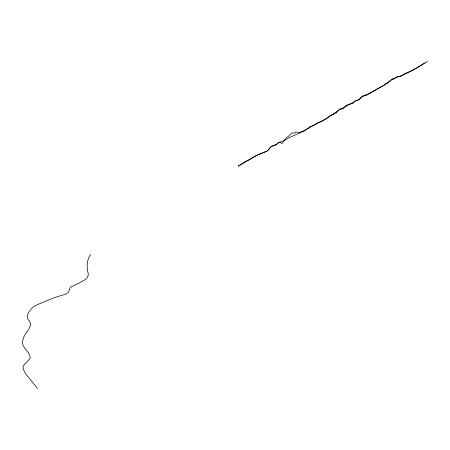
<?xml version="1.0" encoding="UTF-8"?>
<svg xmlns="http://www.w3.org/2000/svg" width="450" height="450" viewBox="0 0 450 450"><rect width="100%" height="100%" fill="white"/><g stroke="black" fill="none" stroke-linecap="round" stroke-linejoin="round"><path stroke-width="0.67" d="M90.608 254.458C86.484 260.252 86.552 267.311 88.296 273.842C88.672 278.083 84.358 280.249 81.208 281.919A88.161 50.901 0 0 1 77.625 283.764L70.791 287.032L70.031 287.955L68.513 292.084L66.189 294.002L54.186 297.714L38.273 304.279L34.161 306.377A19.046 10.997 0 0 0 32.282 307.766C29.543 310.736 25.02 316.063 28.429 319.984C35.151 325.974 23.271 333.517 22.916 340.048C20.194 347.484 30.713 351.495 30.071 358.262C27.467 362.728 19.828 365.344 24.48 371.548A61.824 35.696 0 0 0 26.032 374.327L37.468 388.423M424.575 63.011C416.756 68.153 408.246 72.832 399.701 76.455L397.507 76.348L393.857 79.11L393.131 79.307L392.4 78.84L387.293 83.374L385.099 83.767L384.373 85.033C379.603 87.126 375.958 90.484 371.205 92.261C368.961 94.652 365.49 95.304 362.452 96.126L358.796 99.765L357.334 100.457L356.603 100.17L351.489 103.348L345.634 105.716L343.446 108.427L341.983 109.17L341.257 108.624L339.795 109.181L333.236 114.508L329.58 116.078L327.386 118.001L322.267 121.123L317.143 123.013L314.949 124.605L300.347 132.694L289.395 137.537L285.733 139.838L278.449 142.757L274.798 145.215L271.142 146.542L267.491 150.891L256.517 155.498L238.224 166.23L244.811 161.781L251.398 158.552L253.592 156.982L257.985 154.699L267.491 150.891L271.142 146.542L274.067 145.232L276.261 144.877L279.18 142.149L282.094 143.471C284.299 141.075 285.345 137.604 288.664 136.204C290.194 134.634 291.96 131.844 294.508 133.144L295.971 132.069L298.89 132.345L299.616 132.941L300.347 132.694L301.072 131.563L303.261 131.428L306.186 129.746L307.648 128.34L308.379 128.273L309.836 126.658L310.567 126.832C317.689 122.912 325.507 120.038 331.774 114.576L333.236 114.508L333.956 113.074L336.144 113.136C338.327 108.36 344.543 108.608 347.833 104.946L350.027 104.507L351.489 103.348L352.215 103.759L352.946 103.388L355.14 101.183L359.527 99.264L362.452 96.126L363.909 96.188L365.366 94.624L366.092 95.181L366.823 95.023L368.286 93.718L369.743 93.538C375.958 88.785 383.934 86.496 389.481 81.039L390.212 80.848C394.071 76.618 401.186 77.647 404.82 73.434C412.858 71.134 420.148 65.599 427.5 61.577"/></g></svg>
